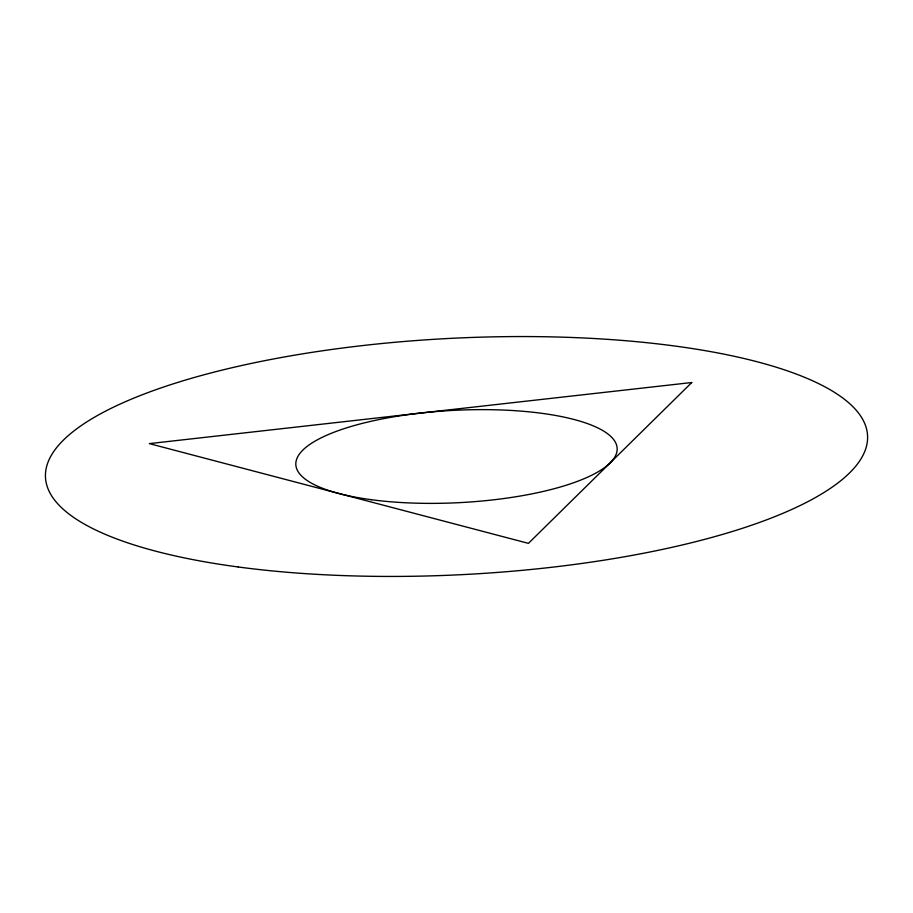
<?xml version="1.0" encoding="UTF-8"?>
<svg xmlns="http://www.w3.org/2000/svg" width="913" height="913" viewBox="0 0 913 913"><rect width="100%" height="100%" fill="white"/><g stroke="black" fill="none" stroke-linecap="round" stroke-linejoin="round"><path stroke-width="1.37" d="M691.757 382.524L528.422 543.361L149.321 443.615L691.757 382.524M371.203 499.685A160.848 46.221 -2.9 0 0 617.062 450.702A160.848 46.221 -2.9 0 0 381.235 419.113A160.848 46.221 -2.9 0 0 371.203 499.685M238.247 566.984A411.592 118.279 -2.9 0 0 867.339 441.675A411.592 118.279 -2.9 0 0 263.914 360.829A411.592 118.279 -2.9 0 0 238.247 566.984"/></g></svg>
